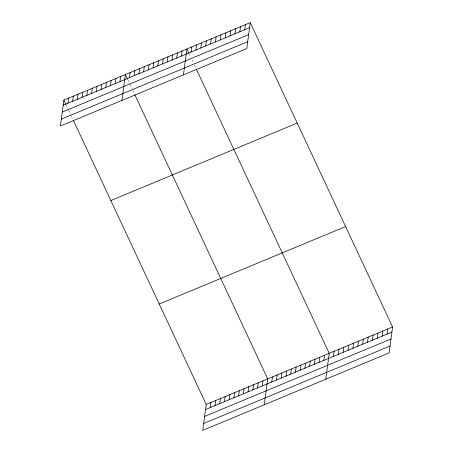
<?xml version="1.0" encoding="UTF-8"?>
<svg xmlns="http://www.w3.org/2000/svg" width="453" height="453" viewBox="0 0 453 453"><rect width="100%" height="100%" fill="white"/><g stroke="black" fill="none" stroke-linecap="round" stroke-linejoin="round"><path stroke-width="0.34" stroke-dasharray="2.27 1.7" d="M189.122 53.765L190.798 57.35M191.919 59.745L193.595 63.329M194.433 65.124L195.832 68.114M127.899 79.921L129.852 84.105M130.136 84.7L132.089 88.884M132.927 90.679L134.326 93.669M66.11 104.881L68.346 109.66M68.63 110.26L70.583 114.445M71.427 116.234L72.82 119.224"/><path stroke-width="0.68" d="M63.873 100.096L60.419 126.008L246.794 48.562L250.254 22.65L63.873 100.096L65.832 104.281M67.927 103.222L68.607 98.131M72.656 101.257L73.341 96.166M77.389 99.292L78.069 94.196M82.123 97.327L82.803 92.231M86.851 95.362L87.531 90.266M91.585 93.392L92.265 88.301M96.313 91.427L96.993 86.336M101.047 89.462L101.727 84.371M105.776 87.497L106.455 82.401M110.509 85.532L111.189 80.436M115.238 83.567L115.917 78.471M119.971 81.597L120.651 76.506M121.925 100.453L125.379 74.541L127.616 79.32M129.433 77.667L130.113 72.571M134.162 75.702L134.841 70.606M138.895 73.737L139.575 68.641M143.624 71.767L144.303 66.676M148.358 69.802L149.037 64.711M153.086 67.837L153.765 62.741M157.82 65.872L158.499 60.776M162.548 63.907L163.227 58.811M167.282 61.942L167.961 56.846M172.01 59.972L172.689 54.881M176.744 58.007L177.423 52.916M181.472 56.042L182.157 50.946M183.425 74.898L186.885 48.981L188.844 53.165M191.081 52.05L191.761 46.953M195.956 50.023L196.636 44.932M200.832 48.001L201.511 42.905M205.702 45.974L206.381 40.878M210.577 43.947L211.257 38.856M215.452 41.925L216.132 36.829M220.328 39.898L221.007 34.802M225.203 37.871L225.883 32.78M230.079 35.844L230.758 30.753M234.948 33.822L235.628 28.726M239.824 31.795L240.503 26.699M244.699 29.768L245.379 24.677M73.38 120.419L206.206 404.438L202.746 430.35L389.127 352.904L392.581 326.992L250.254 22.65M210.254 407.564L210.934 402.468M214.988 405.599L215.668 400.503M219.716 403.634L220.396 398.538M224.45 401.669L225.13 396.573M229.178 399.699L229.858 394.608M233.912 397.734L234.592 392.643M238.64 395.769L239.32 390.673M243.374 393.804L244.054 388.708M248.102 391.839L248.782 386.743M252.836 389.869L253.516 384.778M257.564 387.904L258.244 382.813M262.298 385.939L262.978 380.843M264.252 404.795L267.706 378.878L134.886 94.864M271.76 382.009L272.44 376.913M276.489 380.039L277.168 374.948M281.222 378.074L281.902 372.983M285.951 376.109L286.636 371.018M290.684 374.144L291.364 369.048M295.418 372.179L296.098 367.083M300.146 370.214L300.826 365.118M304.88 368.244L305.56 363.153M309.609 366.279L310.288 361.188M314.342 364.314L315.022 359.218M319.071 362.349L319.75 357.253M323.804 360.384L324.484 355.288M325.758 379.235L329.212 353.323L196.392 69.309M333.408 356.392L334.088 351.296M338.283 354.365L338.963 349.269M343.159 352.338L343.838 347.247M348.034 350.316L348.714 345.22M352.904 348.289L353.583 343.193M357.779 346.262L358.459 341.171M362.655 344.24L363.334 339.144M367.53 342.213L368.21 337.117M372.406 340.186L373.085 335.095M377.281 338.159L377.961 333.068M382.151 336.137L382.83 331.041M387.026 334.11L387.706 329.014M63.194 105.192L249.575 27.746M62.282 112.061L248.657 34.615M61.336 119.139L247.712 41.693M110.843 200.526L297.225 123.08M159.235 304.003L345.616 226.557M206.206 404.438L392.581 326.992M205.526 409.529L391.902 332.083M204.609 416.403L390.984 338.957M203.663 423.481L390.039 346.035"/></g></svg>
